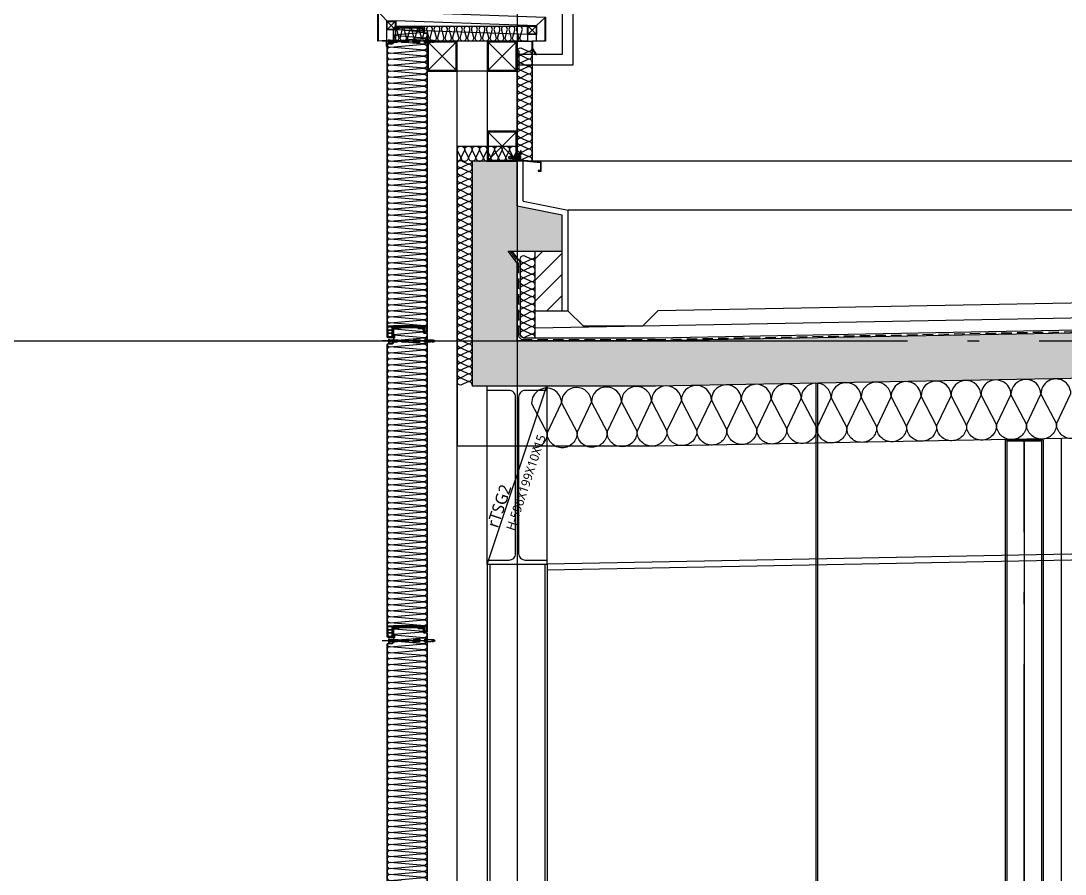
# Model space of a CAD drawing. Header units: millimetres. Extents: x 0 to 672800, y 0 to 118800.
# Drawn here: x 587683 to 591168, y 34665 to 37511 of the extents above; entities that cross this region are included whole.
import ezdxf
from ezdxf.enums import TextEntityAlignment as Align

# ---------------------------------------------------------------- set-up
doc = ezdxf.new("R2010")
doc.units = ezdxf.units.MM
doc.header["$LTSCALE"] = 200
for name, pattern in [('CEN-GAUN', [32.2, 30, -1, 0.2, -1]), ('HIDDEN', [0.375, 0.25, -0.125]), ('XR-A-SECTION$0$CEN-OC', [10, 9.25, -0.25, 0.25, -0.25])]:
    doc.linetypes.add(name, pattern=pattern)
doc.layers.get('DEFPOINTS').update_dxf_attribs({"color": 137})
for name, color, linetype in [('0-S-col', 4, 'Continuous'), ('01FIN', 9, 'Continuous'), ('01HAT', 8, 'Continuous'), ('01단열재', 252, 'Continuous'), ('01하지철물', 253, 'Continuous'), ('02-PIR', 7, 'Continuous'), ('09GIRDER', 2, 'Continuous'), ('161', 161, 'Continuous'), ('3', 3, 'Continuous'), ('6방수', 6, 'HIDDEN'), ('7', 7, 'Continuous'), ('8ELE', 8, 'Continuous'), ('A-CON', 2, 'Continuous'), ('BOLT', 8, 'Continuous'), ('CEILING', 6, 'Continuous'), ('CEN', 1, 'CEN-GAUN'), ('CON', 2, 'Continuous'), ('CTR', 1, 'XR-A-SECTION$0$CEN-OC'), ('ELE-4', 4, 'Continuous'), ('ELE-6', 6, 'Continuous'), ('ELE-8', 8, 'Continuous'), ('ELE-STL', 252, 'Continuous'), ('FLA', 2, 'Continuous'), ('HAT-253', 253, 'Continuous'), ('HAT-254', 254, 'Continuous'), ('HAT-INS', 252, 'Continuous'), ('HAT-INS1', 252, 'Continuous'), ('Insul', 252, 'Continuous'), ('JD_04', 4, 'Continuous'), ('JD_08', 8, 'Continuous'), ('PANEL', 6, 'Continuous'), ('S-253', 252, 'Continuous'), ('S-COL', 2, 'Continuous'), ('STL', 4, 'Continuous'), ('SYP_BOLT', 9, 'Continuous'), ('SYP_FLASHING', 5, 'Continuous'), ('SYP_INSUL', 252, 'Continuous'), ('WALL', 2, 'Continuous'), ('X-ER', 15, 'ER-X')]:
    doc.layers.add(name, color=color, linetype=linetype)
doc.styles.get("Standard").update_dxf_attribs({"font": 'arial.ttf'})
doc.styles.add('스타일1', font='malgun.ttf')
doc.linetypes.add('ER-X', pattern='A,10,-0.8,["X",Standard,S=0.6,R=0,X=-0.15,Y=-0.3],-0.8', length=11.6)
doc.linetypes.add('INSUL50', pattern='A,0.00254,-2.54,[134,ltypeshp.shx,S=6.25,R=0,X=-2.54,Y=0],-19.92,[134,ltypeshp.shx,S=6.25,R=180,X=2.54,Y=0],-2.54', length=25.00254)

# ---------------------------------------------------------------- blocks, each defined once
blk = doc.blocks.new('SCW-1')
at = {"layer": 'BOLT', "color": 8, "linetype": 'HIDDEN', "ltscale": 0.5}
for p, q in [((150, 3), (150, 9)), ((154.1, 12), (151.1, 9)), ((151.1, 9), (151.1, 3)), ((151.1, 3), (154.1, 0)), ((153.1, 5.4), (153.1, 6.6)), ((153.1, 6.6), (154.5, 6.6)), ((154.5, 5.4), (153.1, 5.4)), ((154.5, 12), (154.1, 12)), ((154.1, 0), (154.5, 0)), ((154.5, 6.6), (154.5, 12)), ((154.5, 0), (154.5, 5.4))]:
    blk.add_line(p, q, dxfattribs=at)
for points in [[(0, 6), (9, 7), (11, 9), (12, 7), (10, 3)], [(10, 3), (5, 3), (0, 6), (5, 9), (11, 9)], [(150, 3), (10, 3)], [(11, 9), (150, 9)]]:
    blk.add_lwpolyline(points, dxfattribs=at)
for centre, start, end in [((150.6, 9.2), 199.4712, 340.5288), ((150.6, 2.8), 19.4712, 160.5288)]:
    blk.add_arc(centre, 0.6, start, end, dxfattribs=at)
blk = doc.blocks.new('PANEL-135')
at = {"layer": '161'}
for p, q in [((150, 0), (0, 0)), ((150, -1000), (0, -1000))]:
    blk.add_line(p, q, dxfattribs=at)
at = {"layer": 'BOLT', "color": 8, "linetype": 'HIDDEN', "ltscale": 0.5}
for p, q in [((37.8, 20.4), (41.2, 17)), ((37.8, 19.3), (40.8, 16.3)), ((37.8, 8.7), (40.8, 11.7)), ((37.8, 7.6), (41.2, 11)), ((37.8, 6.4), (41.2, 3)), ((37.8, 5.3), (40.8, 2.3)), ((41.2, 17), (41.2, 11)), ((41.2, 3), (41.2, -3)), ((37.8, -5.3), (40.8, -2.3)), ((37.8, -6.1), (37.8, -6.1)), ((38.6, -5.6), (41.2, -3))]:
    blk.add_line(p, q, dxfattribs=at)
at = {"layer": 'HAT-INS1'}
for points in [[(137, 30.5), (39.6, 38.9)], [(37.8, 21.4), (137, 30)]]:
    blk.add_lwpolyline(points, dxfattribs=at)
for points in [[(147.4, 26.4, -0.625476), (139.5, 10.2), (37.8, 19.1)], [(37.8, 1.4), (139.5, 10.2, -1), (139.5, -9.8), (37.8, -0.9)], [(25.8, -19.8), (139.5, -9.8, -1), (139.5, -29.8), (25.8, -19.8), (25.8, -19.8, 1), (25.8, -39.8, 1)], [(25.8, -39.8), (139.5, -29.8, -1), (139.5, -49.8), (25.8, -39.8), (25.8, -39.8, 1), (25.8, -59.8, 1)], [(16.1, -12.4, 0.338737), (25.8, -19.8)], [(25.8, -59.8), (139.5, -49.8, -1), (139.5, -69.8), (25.8, -59.8), (25.8, -59.8, 1), (25.8, -79.8, 1)], [(25.8, -79.8), (139.5, -69.8, -1), (139.5, -89.8), (25.8, -79.8), (25.8, -79.8, 1), (25.8, -99.8, 1)], [(25.8, -99.8), (139.5, -89.8, -1), (139.5, -109.8), (25.8, -99.8), (25.8, -99.8, 1), (25.8, -119.8, 1)], [(25.8, -119.8), (139.5, -109.8, -1), (139.5, -129.8), (25.8, -119.8), (25.8, -119.8, 1), (25.8, -139.8, 1)], [(25.8, -139.8), (139.5, -129.8, -1), (139.5, -149.8), (25.8, -139.8), (25.8, -139.8, 1), (25.8, -159.8, 1)], [(25.8, -159.8), (139.5, -149.8, -1), (139.5, -169.8), (25.8, -159.8), (25.8, -159.8, 1), (25.8, -179.8, 1)], [(25.8, -179.8), (139.5, -169.8, -1), (139.5, -189.8), (25.8, -179.8), (25.8, -179.8, 1), (25.8, -199.8, 1)], [(25.8, -199.8), (139.5, -189.8, -1), (139.5, -209.8), (25.8, -199.8), (25.8, -199.8, 1), (25.8, -219.8, 1)], [(25.8, -219.8), (139.5, -209.8, -1), (139.5, -229.8), (25.8, -219.8), (25.8, -219.8, 1), (25.8, -239.8, 1)], [(25.8, -239.8), (139.5, -229.8, -1), (139.5, -249.8), (25.8, -239.8), (25.8, -239.8, 1), (25.8, -259.8, 1)], [(25.8, -259.8), (139.5, -249.8, -1), (139.5, -269.8), (25.8, -259.8), (25.8, -259.8, 1), (25.8, -279.8, 1)], [(25.8, -279.8), (139.5, -269.8, -1), (139.5, -289.8), (25.8, -279.8), (25.8, -279.8, 1), (25.8, -299.8, 1)], [(25.8, -299.8), (139.5, -289.8, -1), (139.5, -309.8), (25.8, -299.8), (25.8, -299.8, 1), (25.8, -319.8, 1)], [(25.8, -319.8), (139.5, -309.8, -1), (139.5, -329.8), (25.8, -319.8), (25.8, -319.8, 1), (25.8, -339.8, 1)], [(25.8, -339.8), (139.5, -329.8, -1), (139.5, -349.8), (25.8, -339.8), (25.8, -339.8, 1), (25.8, -359.8, 1)], [(25.8, -359.8), (139.5, -349.8, -1), (139.5, -369.8), (25.8, -359.8), (25.8, -359.8, 1), (25.8, -379.8, 1)], [(25.8, -379.8), (139.5, -369.8, -1), (139.5, -389.8), (25.8, -379.8), (25.8, -379.8, 1), (25.8, -399.8, 1)], [(25.8, -399.8), (139.5, -389.8, -1), (139.5, -409.8), (25.8, -399.8), (25.8, -399.8, 1), (25.8, -419.8, 1)], [(25.8, -419.8), (139.5, -409.8, -1), (139.5, -429.8), (25.8, -419.8), (25.8, -419.8, 1), (25.8, -439.8, 1)], [(25.8, -439.8), (139.5, -429.8, -1), (139.5, -449.8), (25.8, -439.8), (25.8, -439.8, 1), (25.8, -459.8, 1)], [(25.8, -459.8), (139.5, -449.8, -1), (139.5, -469.8), (25.8, -459.8), (25.8, -459.8, 1), (25.8, -479.8, 1)], [(25.8, -479.8), (139.5, -469.8, -1), (139.5, -489.8), (25.8, -479.8), (25.8, -479.8, 1), (25.8, -499.8, 1)], [(25.8, -499.8), (139.5, -489.8, -1), (139.5, -509.8), (25.8, -499.8), (25.8, -499.8, 1), (25.8, -519.8, 1)], [(25.8, -519.8), (139.5, -509.8, -1), (139.5, -529.8), (25.8, -519.8), (25.8, -519.8, 1), (25.8, -539.8, 1)], [(25.8, -539.8), (139.5, -529.8, -1), (139.5, -549.8), (25.8, -539.8), (25.8, -539.8, 1), (25.8, -559.8, 1)], [(25.8, -559.8), (139.5, -549.8, -1), (139.5, -569.8), (25.8, -559.8), (25.8, -559.8, 1), (25.8, -579.8, 1)], [(25.8, -579.8), (139.5, -569.8, -1), (139.5, -589.8), (25.8, -579.8), (25.8, -579.8, 1), (25.8, -599.8, 1)], [(25.8, -599.8), (139.5, -589.8, -1), (139.5, -609.8), (25.8, -599.8), (25.8, -599.8, 1), (25.8, -619.8, 1)], [(25.8, -619.8), (139.5, -609.8, -1), (139.5, -629.8), (25.8, -619.8), (25.8, -619.8, 1), (25.8, -639.8, 1)], [(25.8, -639.8), (139.5, -629.8, -1), (139.5, -649.8), (25.8, -639.8), (25.8, -639.8, 1), (25.8, -659.8, 1)], [(25.8, -659.8), (139.5, -649.8, -1), (139.5, -669.8), (25.8, -659.8), (25.8, -659.8, 1), (25.8, -679.8, 1)], [(25.8, -679.8), (139.5, -669.8, -1), (139.5, -689.8), (25.8, -679.8), (25.8, -679.8, 1), (25.8, -699.8, 1)], [(25.8, -699.8), (139.5, -689.8, -1), (139.5, -709.8), (25.8, -699.8), (25.8, -699.8, 1), (25.8, -719.8, 1)], [(25.8, -719.8), (139.5, -709.8, -1), (139.5, -729.8), (25.8, -719.8), (25.8, -719.8, 1), (25.8, -739.8, 1)], [(25.8, -739.8), (139.5, -729.8, -1), (139.5, -749.8), (25.8, -739.8), (25.8, -739.8, 1), (25.8, -759.8, 1)], [(25.8, -759.8), (139.5, -749.8, -1), (139.5, -769.8), (25.8, -759.8), (25.8, -759.8, 1), (25.8, -779.8, 1)], [(25.8, -779.8), (139.5, -769.8, -1), (139.5, -789.8), (25.8, -779.8), (25.8, -779.8, 1), (25.8, -799.8, 1)], [(25.8, -799.8), (139.5, -789.8, -1), (139.5, -809.8), (25.8, -799.8), (25.8, -799.8, 1), (25.8, -819.8, 1)], [(25.8, -819.8), (139.5, -809.8, -1), (139.5, -829.8), (25.8, -819.8), (25.8, -819.8, 1), (25.8, -839.8, 1)], [(25.8, -839.8), (139.5, -829.8, -1), (139.5, -849.8), (25.8, -839.8), (25.8, -839.8, 1), (25.8, -859.8, 1)], [(25.8, -859.8), (139.5, -849.8, -1), (139.5, -869.8), (25.8, -859.8), (25.8, -859.8, 1), (25.8, -879.8, 1)], [(25.8, -879.8), (139.5, -869.8, -1), (139.5, -889.8), (25.8, -879.8), (25.8, -879.8, 1), (25.8, -899.8, 1)], [(25.8, -899.8), (139.5, -889.8, -1), (139.5, -909.8), (25.8, -899.8), (25.8, -899.8, 1), (25.8, -919.8, 1)], [(25.8, -919.8), (139.5, -909.8, -1), (139.5, -929.8), (25.8, -919.8), (25.8, -919.8, 1), (25.8, -939.8, 1)], [(129.1, -948.8), (25.8, -939.8), (25.8, -939.8, 0.541794), (16.7, -953.8, 0.541794)], [(25.8, -939.8), (139.5, -929.8, -1), (139.5, -949.8), (138.9, -949.7)]]:
    blk.add_lwpolyline(points, format="xyb", dxfattribs=at)
at = {"layer": 'Insul', "color": 251}
for p, q in [((18.3, -964.5), (18.3, -973.7)), ((32.3, -964.5), (18.3, -964.5)), ((32.3, -973.7), (18.3, -973.7)), ((18.3, -974.7), (18.3, -983)), ((32.3, -974.7), (18.3, -974.7)), ((32.3, -964.5), (32.3, -973.7)), ((32.3, -974.7), (32.3, -983)), ((29, -986.4), (21.7, -986.4))]:
    blk.add_line(p, q, dxfattribs=at)
for points in [[(135.1, 38.5), (136, 38.5, 0.414214), (136.3, 38.8), (136.3, 39), (136.3, 39.5, 0.414214), (133.3, 42.5), (128.3, 43.2), (120.8, 43.2, -0.414214), (120.3, 43.7), (120.3, 44, -0.414214), (120.8, 44.5), (133.9, 44.5), (135.5, 44.1, 0.487928), (135.9, 44.4), (135.9, 44.5, 0.414214), (133.9, 46.5), (82.3, 46.5), (40.6, 46.5, 0.414214), (38.6, 44.5), (38.6, 44.4, 0.487928), (39, 44.1), (40.6, 44.5), (53.7, 44.5, -0.414214), (54.2, 44), (54.2, 43.7, -0.414214), (53.7, 43.2), (46.1, 43.2), (41.1, 42.5, 0.414214), (38.1, 39.5), (38.1, 39), (38.1, 38.8, 0.414214), (38.4, 38.5), (39.3, 38.5, 0.414214), (39.6, 38.8), (39.6, 39, -0.414214), (41.1, 40.5), (46.1, 41.2), (54.7, 41.2, 0.414214), (56.2, 42.7), (56.2, 44, -0.414214), (56.7, 44.5), (82.3, 44.5), (117.8, 44.5, -0.414214), (118.3, 44), (118.3, 42.7, 0.414214), (119.8, 41.2), (128.3, 41.2), (133.3, 40.5, -0.414214), (134.8, 39), (134.8, 38.8, 0.414214)], [(135.1, 38.5), (136, 38.5, 0.414214), (136.3, 38.8), (136.3, 39), (136.3, 39.5, 0.414214), (133.3, 42.5), (128.3, 43.2), (120.8, 43.2, -0.414214), (120.3, 43.7), (120.3, 44, -0.414214), (120.8, 44.5), (133.9, 44.5), (135.5, 44.1, 0.487928), (135.9, 44.4), (135.9, 44.5, 0.414214), (133.9, 46.5), (82.3, 46.5), (40.6, 46.5, 0.414214), (38.6, 44.5), (38.6, 44.4, 0.487928), (39, 44.1), (40.6, 44.5), (53.7, 44.5, -0.414214), (54.2, 44), (54.2, 43.7, -0.414214), (53.7, 43.2), (46.1, 43.2), (41.1, 42.5, 0.414214), (38.1, 39.5), (38.1, 39), (38.1, 38.8, 0.414214), (38.4, 38.5), (39.3, 38.5, 0.414214), (39.6, 38.8), (39.6, 39, -0.414214), (41.1, 40.5), (46.1, 41.2), (54.7, 41.2, 0.414214), (56.2, 42.7), (56.2, 44, -0.414214), (56.7, 44.5), (82.3, 44.5), (117.8, 44.5, -0.414214), (118.3, 44), (118.3, 42.7, 0.414214), (119.8, 41.2), (128.3, 41.2), (133.3, 40.5, -0.414214), (134.8, 39), (134.8, 38.8, 0.414214)], [(148.7, -968.9, -0.414214), (146.2, -971.4), (142.9, -971.4, -0.414214), (140.4, -968.9), (140.4, -953.8, 0.414214), (139.4, -952.8), (136.9, -952.8), (136.9, -951.8), (39, -951.8), (39, -952.8), (35.1, -952.8, 0.414214), (34.1, -953.8), (34.1, -983, -0.414191), (29.1, -988), (21.7, -988, -0.414236), (16.7, -983), (16.7, -949.8), (37, -949.8), (37, -948.8), (138.9, -948.8), (138.9, -949.8), (148.7, -949.8)], [(148.7, -968.9, -0.414214), (146.2, -971.4), (142.9, -971.4, -0.414214), (140.4, -968.9), (140.4, -953.8, 0.414214), (139.4, -952.8), (136.9, -952.8), (136.9, -951.8), (39, -951.8), (39, -952.8), (35.1, -952.8, 0.414214), (34.1, -953.8), (34.1, -983, -0.414191), (29.1, -988), (21.7, -988, -0.414236), (16.7, -983), (16.7, -949.8), (37, -949.8), (37, -948.8), (138.9, -948.8), (138.9, -949.8), (148.7, -949.8)], [(142, -951.4), (147, -951.4), (147, -968.9, -0.414214), (146.2, -969.7), (142.9, -969.7, -0.414214), (142, -968.9)]]:
    blk.add_lwpolyline(points, format="xyb", close=True, dxfattribs=at)
blk.add_lwpolyline([(32.3, -952.5), (32.3, -963.5), (18.3, -963.5), (18.3, -952.5)], close=True, dxfattribs=at)
for centre, start, end in [((21.7, -983), 180, 270.0043), ((29, -983), 270.0043, 0)]:
    blk.add_arc(centre, 3.35, start, end, dxfattribs=at)
at = {"layer": 'PANEL', "ltscale": 3}
for points in [[(44, 43.3), (44, 44.1), (39, 44.1, 0.414214), (37, 42.1), (37, -3.7, -0.39552), (32.8, -8.2), (19.7, -9.1, 0.39896), (15, -14.1), (15, -444.5), (15, -983.8, 0.414242), (20, -988.8), (31.5, -988.8, 0.414191), (35, -985.3), (35, -953.3), (42, -953.3), (42, -952.5), (34.2, -952.5), (34.2, -985.3, -0.414191), (31.5, -988), (20, -988, -0.414242), (15.8, -983.8), (15.8, -444.5), (15.8, -14.1, -0.399273), (19.8, -9.9), (32.8, -9, 0.39552), (37.8, -3.7), (37.8, 42.1, -0.414214), (39, 43.3), (44, 43.3)], [(130.5, 44.1), (130.5, 44.1), (130.5, 43.6), (135.5, 43.6, -0.414214), (137, 42.1), (137, 28.4, 0.414214), (139, 26.4), (148, 26.4, -0.414214), (149.5, 24.9), (149.5, -391.9), (149.5, -969.9, -0.414214), (148, -971.4), (141, -971.4, -0.414214), (139.5, -969.9), (139.5, -952.8), (137, -952.8), (137, -953.3), (139, -953.3), (139, -969.9, 0.414214), (141, -971.9), (148, -971.9, 0.414214), (150, -969.9), (150, -391.9), (150, 24.9, 0.414214), (148, 26.9), (139, 26.9, -0.414214), (137.5, 28.4), (137.5, 42.1, 0.414214), (135.5, 44.1), (130.5, 44.1)]]:
    blk.add_lwpolyline(points, format="xyb", dxfattribs=at)
at = {"layer": 'SYP_INSUL'}
for points in [[(37.8, 41.4), (38.9, 41.5)], [(38.1, 39), (37.8, 39.1)], [(56.2, 43.2), (70.1, 44.5)]]:
    blk.add_lwpolyline(points, dxfattribs=at)
at = {"layer": 'WALL', "color": 3}
blk.add_line((44, 43.3), (44, 43.3), dxfattribs=at)
at = {"xscale": -1}
blk.add_blockref('SCW-1', (176.2, -6), dxfattribs=at)
blk = doc.blocks.new('하지철물')
at = {"layer": '01하지철물', "color": 1}
for p, q in [((46.8, 46.8), (-46.8, -46.8)), ((46.8, -46.8), (-46.8, 46.8))]:
    blk.add_line(p, q, dxfattribs=at)
at = {"layer": '01하지철물'}
for points in [[(-50, -50), (-50, 50), (50, 50), (50, -50)], [(-46.8, -46.8), (-46.8, 46.8), (46.8, 46.8), (46.8, -46.8)]]:
    blk.add_lwpolyline(points, close=True, dxfattribs=at)
blk = doc.blocks.new('SG-rTSG2')
at = {"layer": '09GIRDER', "flags": 128}
blk.add_lwpolyline([(-99.5, -581), (-27, -581, 0.414214), (-5, -559), (-5, -37, 0.414214), (-27, -15), (-99.5, -15), (-99.5, 0), (99.5, 0), (99.5, -15), (27, -15, 0.414214), (5, -37), (5, -559, 0.414214), (27, -581), (99.5, -581), (99.5, -596), (-99.5, -596)], format="xyb", close=True, dxfattribs=at)
at = {"layer": 'DEFPOINTS'}
blk.add_line((-99.5, -596), (99.5, 0), dxfattribs=at)
blk.add_lwpolyline([(-99.5, 0), (99.5, 0), (99.5, -596), (-99.5, -596)], close=True, dxfattribs=at)
at = {"layer": 'DEFPOINTS', "style": '스타일1'}
for s, height, p in [('H-596X199X10X15', 30, (29.5, -322.1)), ('rTSG2', 40, (-60.2, -400.5, 0))]:
    blk.add_text(s, height=height, rotation=71.5362, dxfattribs=at).set_placement(p, align=Align.MIDDLE_CENTER)
blk = doc.blocks.new('*U354')
at = {"color": 8}
for p, q in [((1048.6, 84), (1018.6, 84)), ((1040.5, 72), (1026.7, 72)), ((1033.6, 78.2), (1033.6, 65.8)), ((326.1, 66), (326.1, 26)), ((326.1, 66), (1645.1, 66)), ((326.1, 63), (1645.1, 63)), ((1645.1, 66), (1645.1, 26)), ((326.1, 29), (1645.1, 29)), ((326.1, 26), (1645.1, 26))]:
    blk.add_line(p, q, dxfattribs=at)
at = {"color": 1}
for p, q in [((303.7, 11), (315.5, 11)), ((1667.5, 11), (1655.7, 11)), ((336.1, -1), (1635.1, -1)), ((336.1, -16), (336.1, -1)), ((336.1, -8), (1635.1, -8)), ((336.1, -16), (1635.1, -16)), ((1635.1, -16), (1635.1, -1))]:
    blk.add_line(p, q, dxfattribs=at)
at = {"color": 8}
for points in [[(1030.2, 2142.6), (1030.2, 113.9), (1036.9, 113.9), (1036.9, 2142.6)], [(1048.6, 143), (1047.3, 145), (1019.9, 145), (1018.6, 143), (1018.6, 138), (1019.9, 136), (1047.3, 136), (1048.6, 138), (1018.6, 138)], [(1024.8, 136), (1024.8, 131), (1042.4, 131), (1042.4, 136)]]:
    blk.add_lwpolyline(points, dxfattribs=at)
blk.add_lwpolyline([(1018.6, 143), (1048.6, 143), (1048.6, 24), (1018.6, 24)], close=True, dxfattribs=at)
at = {"color": 6}
for points in [[(333.1, -19), (352.1, -19), (352.1, -22), (330.1, -22), (330.1, 0), (308.1, 0), (308.1, 22), (311.1, 22), (311.1, 3), (333.1, 3)], [(1638.1, -19), (1619.1, -19), (1619.1, -22), (1641.1, -22), (1641.1, 0), (1663.1, 0), (1663.1, 22), (1660.1, 22), (1660.1, 3), (1638.1, 3)]]:
    blk.add_lwpolyline(points, close=True, dxfattribs=at)
at = {"color": 8}
for radius in [4.25, 3.25]:
    blk.add_circle((1033.6, 72), radius, dxfattribs=at)
blk = doc.blocks.new('R-HAND1')
at = {"layer": 'JD_04'}
blk.add_line((-156, 368), (-150, 368), dxfattribs=at)
for points in [[(-156, 308), (-150, 308), (-150, 368)], [(-156, 368), (-156, 368), (-156, 308)]]:
    blk.add_lwpolyline(points, dxfattribs=at)
at = {"layer": 'JD_08'}
for p, q in [((-156, 355.9), (-150, 361.9)), ((-156, 352.6), (-150, 358.6)), ((-156, 321), (-150, 327)), ((-156, 317.6), (-150, 323.6))]:
    blk.add_line(p, q, dxfattribs=at)
at = {"layer": 'STL', "color": 8}
for p, q in [((-336, 710), (-336, 320)), ((-300, 710), (-300, 356)), ((-300, 356), (-156, 356)), ((-336, 320), (-156, 320))]:
    blk.add_line(p, q, dxfattribs=at)
for points in [[(-336, 710), (-300, 710), (-300, 701), (-336, 701)], [(-336, 510), (-300, 510), (-300, 501), (-336, 501)]]:
    blk.add_lwpolyline(points, close=True, dxfattribs=at)
blk = doc.blocks.new('*U432')
at = {"layer": 'HAT-INS'}
for points in [[(0, 0, 0.414214), (0.25, 0.25), (0, 0.75, -1), (0.5, 0.75), (0.25, 0.25, 0.414214), (0.5, 0)], [(0.5, 0, 0.414214), (0.75, 0.25), (0.5, 0.75, -1), (1, 0.75), (0.75, 0.25, 0.414214), (1, 0)], [(1, 0, 0.414214), (1.25, 0.25), (1, 0.75, -1), (1.5, 0.75), (1.25, 0.25, 0.414214), (1.5, 0)], [(1.5, 0, 0.414214), (1.75, 0.25), (1.5, 0.75, -1), (2, 0.75), (1.75, 0.25, 0.414214), (2, 0)], [(2, 0, 0.414214), (2.25, 0.25), (2, 0.75, -1), (2.5, 0.75), (2.25, 0.25, 0.414214), (2.5, 0)], [(2.5, 0, 0.414214), (2.75, 0.25), (2.5, 0.75, -1), (3, 0.75), (2.75, 0.25, 0.414214), (3, 0)], [(3, 0, 0.414214), (3.25, 0.25), (3, 0.75, -1), (3.5, 0.75), (3.25, 0.25, 0.414214), (3.5, 0)], [(3.5, 0, 0.414214), (3.75, 0.25), (3.5, 0.75, -1), (4, 0.75), (3.75, 0.25, 0.414214), (4, 0)], [(4, 0, 0.414214), (4.25, 0.25), (4, 0.75, -1), (4.5, 0.75), (4.25, 0.25, 0.414214), (4.5, 0)], [(4.5, 0, 0.414214), (4.75, 0.25), (4.5, 0.75, -1), (5, 0.75), (4.75, 0.25, 0.414214), (5, 0)], [(5, 0, 0.414214), (5.25, 0.25), (5, 0.75, -1), (5.5, 0.75), (5.25, 0.25, 0.414214), (5.5, 0)]]:
    blk.add_lwpolyline(points, format="xyb", dxfattribs=at)
blk = doc.blocks.new('*U433')
at = {"layer": 'HAT-INS'}
for points in [[(0, 0, 0.414214), (0.25, 0.25), (0, 0.75, -1), (0.5, 0.75), (0.25, 0.25, 0.414214), (0.5, 0)], [(0.5, 0, 0.414214), (0.75, 0.25), (0.5, 0.75, -1), (1, 0.75), (0.75, 0.25, 0.414214), (1, 0)], [(1, 0, 0.414214), (1.25, 0.25), (1, 0.75, -1), (1.5, 0.75), (1.25, 0.25, 0.414214), (1.5, 0)], [(1.5, 0, 0.414214), (1.75, 0.25), (1.5, 0.75, -1), (2, 0.75), (1.75, 0.25, 0.414214), (2, 0)], [(2, 0, 0.414214), (2.25, 0.25), (2, 0.75, -1), (2.5, 0.75), (2.25, 0.25, 0.414214), (2.5, 0)], [(2.5, 0, 0.414214), (2.75, 0.25), (2.5, 0.75, -1), (3, 0.75), (2.75, 0.25, 0.414214), (3, 0)], [(3, 0, 0.414214), (3.25, 0.25), (3, 0.75, -1), (3.5, 0.75), (3.25, 0.25, 0.414214), (3.5, 0)], [(3.5, 0, 0.414214), (3.75, 0.25), (3.5, 0.75, -1), (4, 0.75), (3.75, 0.25, 0.414214), (4, 0)], [(4, 0, 0.414214), (4.25, 0.25), (4, 0.75, -1), (4.5, 0.75), (4.25, 0.25, 0.414214), (4.5, 0)], [(4.5, 0, 0.414214), (4.75, 0.25), (4.5, 0.75, -1), (5, 0.75), (4.75, 0.25, 0.414214), (5, 0)], [(5, 0, 0.414214), (5.25, 0.25), (5, 0.75, -1), (5.5, 0.75), (5.25, 0.25, 0.414214), (5.5, 0)], [(5.5, 0, 0.414214), (5.75, 0.25), (5.5, 0.75, -1), (6, 0.75), (5.75, 0.25, 0.414214), (6, 0)], [(6, 0, 0.414214), (6.25, 0.25), (6, 0.75, -1), (6.5, 0.75), (6.25, 0.25, 0.414214), (6.5, 0)], [(6.5, 0, 0.414214), (6.75, 0.25), (6.5, 0.75, -1), (7, 0.75), (6.75, 0.25, 0.414214), (7, 0)], [(7, 0, 0.414214), (7.25, 0.25), (7, 0.75, -1), (7.5, 0.75), (7.25, 0.25, 0.414214), (7.5, 0)], [(7.5, 0, 0.414214), (7.75, 0.25), (7.5, 0.75, -1), (8, 0.75), (7.75, 0.25, 0.414214), (8, 0)], [(8, 0, 0.414214), (8.25, 0.25), (8, 0.75, -1), (8.5, 0.75), (8.25, 0.25, 0.414214), (8.5, 0)], [(8.5, 0, 0.414214), (8.75, 0.25), (8.5, 0.75, -1), (9, 0.75), (8.75, 0.25, 0.414214), (9, 0)], [(9, 0, 0.414214), (9.25, 0.25), (9, 0.75, -1), (9.5, 0.75), (9.25, 0.25, 0.414214), (9.5, 0)], [(9.5, 0, 0.414214), (9.75, 0.25), (9.5, 0.75, -1), (10, 0.75), (9.75, 0.25, 0.414214), (10, 0)], [(10, 0, 0.414214), (10.25, 0.25), (10, 0.75, -1), (10.5, 0.75), (10.25, 0.25, 0.414214), (10.5, 0)], [(10.5, 0, 0.414214), (10.75, 0.25), (10.5, 0.75, -1), (11, 0.75), (10.75, 0.25, 0.414214), (11, 0)], [(11, 0, 0.414214), (11.25, 0.25), (11, 0.75, -1), (11.5, 0.75), (11.25, 0.25, 0.414214), (11.5, 0)], [(11.5, 0, 0.414214), (11.75, 0.25), (11.5, 0.75, -1), (12, 0.75), (11.75, 0.25, 0.414214), (12, 0)], [(12, 0, 0.414214), (12.25, 0.25), (12, 0.75, -1), (12.5, 0.75), (12.25, 0.25, 0.414214), (12.5, 0)], [(12.5, 0, 0.414214), (12.75, 0.25), (12.5, 0.75, -1), (13, 0.75), (12.75, 0.25, 0.414214), (13, 0)], [(13, 0, 0.414214), (13.25, 0.25), (13, 0.75, -1), (13.5, 0.75), (13.25, 0.25, 0.414214), (13.5, 0)], [(13.5, 0, 0.414214), (13.75, 0.25), (13.5, 0.75, -1), (14, 0.75), (13.75, 0.25, 0.414214), (14, 0)], [(14, 0, 0.414214), (14.25, 0.25), (14, 0.75, -1), (14.5, 0.75), (14.25, 0.25, 0.414214), (14.5, 0)], [(14.5, 0, 0.414214), (14.75, 0.25), (14.5, 0.75, -1), (15, 0.75), (14.75, 0.25, 0.414214), (15, 0)]]:
    blk.add_lwpolyline(points, format="xyb", dxfattribs=at)
blk = doc.blocks.new('*U434')
at = {"layer": 'HAT-INS'}
for points in [[(0, 0, 0.414214), (0.25, 0.25), (0, 0.75, -1), (0.5, 0.75), (0.25, 0.25, 0.414214), (0.5, 0)], [(0.5, 0, 0.414214), (0.75, 0.25), (0.5, 0.75, -1), (1, 0.75), (0.75, 0.25, 0.414214), (1, 0)], [(1, 0, 0.414214), (1.25, 0.25), (1, 0.75, -1), (1.5, 0.75), (1.25, 0.25, 0.414214), (1.5, 0)], [(1.5, 0, 0.414214), (1.75, 0.25), (1.5, 0.75, -1), (2, 0.75), (1.75, 0.25, 0.414214), (2, 0)], [(2, 0, 0.414214), (2.25, 0.25), (2, 0.75, -1), (2.5, 0.75), (2.25, 0.25, 0.414214), (2.5, 0)], [(2.5, 0, 0.414214), (2.75, 0.25), (2.5, 0.75, -1), (3, 0.75), (2.75, 0.25, 0.414214), (3, 0)], [(3, 0, 0.414214), (3.25, 0.25), (3, 0.75, -1), (3.5, 0.75), (3.25, 0.25, 0.414214), (3.5, 0)], [(3.5, 0, 0.414214), (3.75, 0.25), (3.5, 0.75, -1), (4, 0.75), (3.75, 0.25, 0.414214), (4, 0)], [(4, 0, 0.414214), (4.25, 0.25), (4, 0.75, -1), (4.5, 0.75), (4.25, 0.25, 0.414214), (4.5, 0)], [(4.5, 0, 0.414214), (4.75, 0.25), (4.5, 0.75, -1), (5, 0.75), (4.75, 0.25, 0.414214), (5, 0)], [(5, 0, 0.414214), (5.25, 0.25), (5, 0.75, -1), (5.5, 0.75), (5.25, 0.25, 0.414214), (5.5, 0)], [(5.5, 0, 0.414214), (5.75, 0.25), (5.5, 0.75, -1), (6, 0.75), (5.75, 0.25, 0.414214), (6, 0)], [(6, 0, 0.414214), (6.25, 0.25), (6, 0.75, -1), (6.5, 0.75), (6.25, 0.25, 0.414214), (6.5, 0)], [(6.5, 0, 0.414214), (6.75, 0.25), (6.5, 0.75, -1), (7, 0.75), (6.75, 0.25, 0.414214), (7, 0)], [(7, 0, 0.414214), (7.25, 0.25), (7, 0.75, -1), (7.5, 0.75), (7.25, 0.25, 0.414214), (7.5, 0)]]:
    blk.add_lwpolyline(points, format="xyb", dxfattribs=at)
blk = doc.blocks.new('*U435')
at = {"layer": 'HAT-INS'}
for points in [[(0, 0, 0.414214), (0.25, 0.25), (0, 0.75, -1), (0.5, 0.75), (0.25, 0.25, 0.414214), (0.5, 0)], [(0.5, 0, 0.414214), (0.75, 0.25), (0.5, 0.75, -1), (1, 0.75), (0.75, 0.25, 0.414214), (1, 0)], [(1, 0, 0.414214), (1.25, 0.25), (1, 0.75, -1), (1.5, 0.75), (1.25, 0.25, 0.414214), (1.5, 0)], [(1.5, 0, 0.414214), (1.75, 0.25), (1.5, 0.75, -1), (2, 0.75), (1.75, 0.25, 0.414214), (2, 0)], [(2, 0, 0.414214), (2.25, 0.25), (2, 0.75, -1), (2.5, 0.75), (2.25, 0.25, 0.414214), (2.5, 0)], [(2.5, 0, 0.414214), (2.75, 0.25), (2.5, 0.75, -1), (3, 0.75), (2.75, 0.25, 0.414214), (3, 0)], [(3, 0, 0.414214), (3.25, 0.25), (3, 0.75, -1), (3.5, 0.75), (3.25, 0.25, 0.414214), (3.5, 0)], [(3.5, 0, 0.414214), (3.75, 0.25), (3.5, 0.75, -1), (4, 0.75), (3.75, 0.25, 0.414214), (4, 0)]]:
    blk.add_lwpolyline(points, format="xyb", dxfattribs=at)
blk = doc.blocks.new('*U431')
at = {"layer": 'HAT-INS'}
for points in [[(22.5, 0, 0.414214), (22.75, 0.25), (22.5, 0.75, -1), (23, 0.75), (22.75, 0.25, 0.414214), (23, 0)], [(23, 0, 0.414214), (23.25, 0.25), (23, 0.75, -1), (23.5, 0.75), (23.25, 0.25, 0.414214), (23.5, 0)], [(23.5, 0, 0.414214), (23.75, 0.25), (23.5, 0.75, -1), (24, 0.75), (23.75, 0.25, 0.414214), (24, 0)], [(24, 0, 0.414214), (24.25, 0.25), (24, 0.75, -1), (24.5, 0.75), (24.25, 0.25, 0.414214), (24.5, 0)], [(24.5, 0, 0.414214), (24.75, 0.25), (24.5, 0.75, -1), (25, 0.75), (24.75, 0.25, 0.414214), (25, 0)], [(25, 0, 0.414214), (25.25, 0.25), (25, 0.75, -1), (25.5, 0.75), (25.25, 0.25, 0.414214), (25.5, 0)], [(25.5, 0, 0.414214), (25.75, 0.25), (25.5, 0.75, -1), (26, 0.75), (25.75, 0.25, 0.414214), (26, 0)], [(26, 0, 0.414214), (26.25, 0.25), (26, 0.75, -1), (26.5, 0.75), (26.25, 0.25, 0.414214), (26.5, 0)], [(26.5, 0, 0.414214), (26.75, 0.25), (26.5, 0.75, -1), (27, 0.75), (26.75, 0.25, 0.414214), (27, 0)], [(27, 0, 0.414214), (27.25, 0.25), (27, 0.75, -1), (27.5, 0.75), (27.25, 0.25, 0.414214), (27.5, 0)], [(27.5, 0, 0.414214), (27.75, 0.25), (27.5, 0.75, -1), (28, 0.75), (27.75, 0.25, 0.414214), (28, 0)], [(28, 0, 0.414214), (28.25, 0.25), (28, 0.75, -1), (28.5, 0.75), (28.25, 0.25, 0.414214), (28.5, 0)], [(28.5, 0, 0.414214), (28.75, 0.25), (28.5, 0.75, -1), (29, 0.75), (28.75, 0.25, 0.414214), (29, 0)], [(29, 0, 0.414214), (29.25, 0.25), (29, 0.75, -1), (29.5, 0.75), (29.25, 0.25, 0.414214), (29.5, 0)], [(29.5, 0, 0.414214), (29.75, 0.25), (29.5, 0.75, -1), (30, 0.75), (29.75, 0.25, 0.414214), (30, 0)], [(30, 0, 0.414214), (30.25, 0.25), (30, 0.75, -1), (30.5, 0.75), (30.25, 0.25, 0.414214), (30.5, 0)], [(30.5, 0, 0.414214), (30.75, 0.25), (30.5, 0.75, -1), (31, 0.75), (30.75, 0.25, 0.414214), (31, 0)], [(31, 0, 0.414214), (31.25, 0.25), (31, 0.75, -1), (31.5, 0.75), (31.25, 0.25, 0.414214), (31.5, 0)]]:
    blk.add_lwpolyline(points, format="xyb", dxfattribs=at)
blk = doc.blocks.new('STL_30x30')
at = {"layer": 'CTR'}
for p, q in [((1.6, 28.4), (28.4, 1.6)), ((28.4, 28.4), (1.6, 1.6))]:
    blk.add_line(p, q, dxfattribs=at)
at = {"layer": 'ELE-4'}
for points in [[(0, 0), (30, 0), (30, 30), (0, 30)], [(1.6, 1.6), (28.4, 1.6), (28.4, 28.4), (1.6, 28.4)]]:
    blk.add_lwpolyline(points, close=True, dxfattribs=at)
blk = doc.blocks.new('CAP-485X100')
at = {"layer": 'ELE-6'}
blk.add_lwpolyline([(-500, -100), (-60, -100), (-60, -50), (-500, -50)], close=True, dxfattribs=at)
at = {"layer": 'ELE-8'}
for p, q in [((-530, -47.9), (-558.8, -21.1)), ((-500, -47.9), (-60, -32.2)), ((-60, -50), (-60, -32.2)), ((-30, -32.2), (-1.2, -1.3)), ((-30, -96), (-30, -32.2)), ((-530, -98.8), (-530, -48.9)), ((-530, -78.9), (-59.5, -62.2)), ((-500, -50), (-500, -47.9))]:
    blk.add_line(p, q, dxfattribs=at)
at = {"layer": 'Insul'}
blk.add_lwpolyline([(-485, -100, 0.524856), (-475.7, -86.5), (-481.9, -63.6, -1.449198), (-463.2, -63.6), (-469.4, -86.5, 0.524856), (-460, -100, 0.524856), (-450.7, -86.5), (-456.9, -63.6, -1.449198), (-438.2, -63.6), (-444.4, -86.5, 0.524856), (-435, -100, 0.524856), (-425.7, -86.5), (-431.9, -63.6, -1.449198), (-413.2, -63.6), (-419.4, -86.5, 0.524856), (-410, -100, 0.524856), (-400.7, -86.5), (-406.9, -63.6, -1.449198), (-388.2, -63.6), (-394.4, -86.5, 0.524856), (-385, -100, 0.524856), (-375.7, -86.5), (-381.9, -63.6, -1.449198), (-363.2, -63.6), (-369.4, -86.5, 0.524856), (-360, -100, 0.524856), (-350.7, -86.5), (-356.9, -63.6, -1.449198), (-338.2, -63.6), (-344.4, -86.5, 0.524856), (-335, -100, 0.524856), (-325.7, -86.5), (-331.9, -63.6, -1.449198), (-313.2, -63.6), (-319.4, -86.5, 0.524856), (-310, -100, 0.524856), (-300.7, -86.5), (-306.9, -63.6, -1.449198), (-288.2, -63.6), (-294.4, -86.5, 0.524856), (-285, -100, 0.524856), (-275.7, -86.5), (-281.9, -63.6, -1.449198), (-263.2, -63.6), (-269.4, -86.5, 0.524856), (-260, -100, 0.524856), (-250.7, -86.5), (-256.9, -63.6, -1.449198), (-238.2, -63.6), (-244.4, -86.5, 0.524856), (-235, -100, 0.524856), (-225.7, -86.5), (-231.9, -63.6, -1.449198), (-213.2, -63.6), (-219.4, -86.5, 0.524856), (-210, -100, 0.524856), (-200.7, -86.5), (-206.9, -63.6, -1.449198), (-188.2, -63.6), (-194.4, -86.5, 0.524856), (-185, -100, 0.524856), (-175.7, -86.5), (-181.9, -63.6, -1.449198), (-163.2, -63.6), (-169.4, -86.5, 0.524856), (-160, -100, 0.524856), (-150.7, -86.5), (-156.9, -63.6, -1.449198), (-138.2, -63.6), (-144.4, -86.5, 0.524856), (-135, -100, 0.524856), (-125.7, -86.5), (-131.9, -63.6, -1.449198), (-113.2, -63.6), (-119.4, -86.5, 0.524856), (-110, -100, 0.524856), (-100.7, -86.5), (-106.9, -63.6, -1.449198), (-88.2, -63.6), (-94.4, -86.5, 0.524856), (-85, -100, 0.524856), (-75.7, -86.5), (-81.9, -63.6, -1.449198), (-63.2, -63.6), (-69.4, -86.5, 0.524856), (-60, -100, 0.00003), (-60, -100, 0.00003)], format="xyb", dxfattribs=at)
at = {"layer": 'STL'}
blk.add_lwpolyline([(-529.1, -145.6), (-515, -125), (-515, -98.8), (-558.8, -98.8), (-558.8, -21.1), (-1.2, -1.3), (-1.2, -98.8), (-30, -96), (-30, -117.2), (-28.8, -117.2), (-28.8, -97.2), (0, -100), (0, 0), (-560, -20), (-560, -100), (-516.2, -100), (-516.2, -124.6), (-530.1, -144.9), (-529.1, -145.6)], dxfattribs=at)
at = {"layer": 'S-253'}
for p in [(-60, -62.2), (-530, -77.9)]:
    blk.add_blockref('STL_30x30', p, dxfattribs=at)
blk = doc.blocks.new('SDS32')
at = {"layer": 'SYP_BOLT'}
for p, q in [((-5, 2.1), (-8, 1)), ((8, 1), (-8, 1)), ((-8, 1), (-8, 0)), ((8, 0), (-8, 0)), ((-3, 0.3), (-3.5, 0)), ((-3, 0), (-3, -3.7)), ((-2.5, 9.1), (-2.5, 3.1)), ((2.5, 3.1), (2.5, 9.1)), ((3, 0), (3, -5.7)), ((5, 2.1), (8, 1)), ((8, 1), (8, 0)), ((-3, -3.7), (-3.5, -4)), ((3.8, -6.5), (-3.5, -4)), ((-3.5, -4), (-3, -4.7)), ((-3, -5.7), (-3.5, -6)), ((3.8, -8.5), (-3.5, -6)), ((-3.5, -6), (-3, -6.7)), ((-3, -7.7), (-3.5, -8)), ((3.8, -10.5), (-3.5, -8)), ((-3.5, -8), (-3, -8.7)), ((-3, -9.7), (-3.5, -10)), ((-3.5, -10), (-3, -10.7)), ((3.8, -12.5), (-3.5, -10)), ((-3, -11.7), (-3.5, -12)), ((3.8, -14.5), (-3.5, -12)), ((-3.5, -12), (-3, -12.7)), ((-3, -13.7), (-3.5, -14)), ((3.8, -16.5), (-3.5, -14)), ((-3.5, -14), (-3, -14.7)), ((-3, -15.7), (-3.5, -16)), ((3.8, -18.5), (-3.5, -16)), ((-3.5, -16), (-3, -16.7)), ((-3, -17.7), (-3.5, -18)), ((3.8, -20.5), (-3.5, -18)), ((-3.5, -18), (-3, -18.7)), ((3, -5.7), (-3, -3.7)), ((3, -6.7), (-3, -4.7)), ((-3, -4.7), (-3, -5.7)), ((3, -7.7), (-3, -5.7)), ((3, -8.7), (-3, -6.7)), ((-3, -6.7), (-3, -7.7)), ((3, -9.7), (-3, -7.7)), ((-3, -8.7), (-3, -9.7)), ((3, -10.7), (-3, -8.7)), ((3, -11.7), (-3, -9.7)), ((3, -12.7), (-3, -10.7)), ((-3, -10.7), (-3, -11.7)), ((3, -13.7), (-3, -11.7)), ((3, -14.7), (-3, -12.7)), ((-3, -12.7), (-3, -13.7)), ((3, -15.7), (-3, -13.7)), ((3, -16.7), (-3, -14.7)), ((-3, -14.7), (-3, -15.7)), ((3, -17.7), (-3, -15.7)), ((3, -18.7), (-3, -16.7)), ((-3, -16.7), (-3, -17.7)), ((3, -19.7), (-3, -17.7)), ((-3, -18.7), (-3, -21)), ((3, -20.7), (-3, -18.7)), ((3, -5.7), (3.8, -6.5)), ((3.8, -6.5), (3, -6.7)), ((3, -6.7), (3, -7.7)), ((3, -7.7), (3.8, -8.5)), ((3.8, -8.5), (3, -8.7)), ((3, -8.7), (3, -9.7)), ((3, -9.7), (3.8, -10.5)), ((3.8, -10.5), (3, -10.7)), ((3, -10.7), (3, -11.7)), ((3, -11.7), (3.8, -12.5)), ((3.8, -12.5), (3, -12.7)), ((3, -12.7), (3, -13.7)), ((3, -13.7), (3.8, -14.5)), ((3.8, -14.5), (3, -14.7)), ((3, -14.7), (3, -15.7)), ((3, -15.7), (3.8, -16.5)), ((3.8, -16.5), (3, -16.7)), ((3, -16.7), (3, -17.7)), ((3, -17.7), (3.8, -18.5)), ((3.8, -18.5), (3, -18.7)), ((3, -18.7), (3, -19.7)), ((3, -19.7), (3.8, -20.5)), ((3.8, -20.5), (3, -20.7)), ((3, -20.7), (3, -22))]:
    blk.add_line(p, q, dxfattribs=at)
blk.add_lwpolyline([(5, 3.1), (5, 2.1), (-5, 2.1), (-5, 3.1)], close=True, dxfattribs=at)
for points in [[(4, 3.1), (4, 9.1), (-4, 9.1), (-4, 3.1)], [(0, -32), (-1, -23), (-3, -21), (-1, -20), (3, -22)], [(3, -22), (3, -27), (0, -32), (-3, -27), (-3, -21)]]:
    blk.add_lwpolyline(points, dxfattribs=at)
at = {"layer": 'SYP_BOLT', "color": 0}
blk.add_solid([(8, 1), (-8, 1), (8, 0), (-8, 0)], dxfattribs=at)

msp = doc.modelspace()

# ---------------------------------------------------------------- hatches: boundary and pattern name
at = {"layer": '01HAT', "ltscale": 2}
h = msp.add_hatch(dxfattribs=at)
h.set_pattern_fill('ANSI31', color=256, scale=400, style=0)
h.set_pattern_definition([(45, (-105394.44, 207069.32), (-35.355339, 35.355339), [])])
h.paths.add_polyline_path([(589489.1, 36743.3), (589399.1, 36743.3), (589399.1, 36543.6), (589489.1, 36543.6)])
at = {"layer": 'HAT-254'}
h = msp.add_hatch(color=256, dxfattribs=at)
h.dxf.hatch_style = 1
h.paths.add_polyline_path([(595639.1, 36404.3), (595639.1, 37043.5), (595489.1, 37043.6), (595489.1, 36895.9), (595339.1, 36865.9), (595339.1, 36745.9), (595519.1, 36745.9), (595489.1, 36705.9), (595489.1, 36551.5), (589800, 36443.6), (589339.1, 36443.6), (589339.1, 36703.3), (589309.1, 36743.3), (589489.1, 36743.3), (589489.1, 36863.6), (589339.1, 36893.6), (589339.1, 37043.6), (589189.1, 37043.6), (589189.1, 36293.6), (589801.4, 36293.6)])
h.paths.add_polyline_path([(600338.8, 36493.6), (602201.1, 36454.3), (602201.1, 36604.3), (600338.9, 36643.6), (597539.1, 36590.4), (597539.1, 36700.2), (597509.1, 36740.2), (597689.1, 36740.2), (597689.1, 36860.2), (597539.1, 36893.6), (597539.1, 37043.5), (597389.1, 37043.5), (597389.1, 36437.5)])
h.paths.add_polyline_path([(595459.1, 31693.6), (595459.1, 31793.6), (602201.1, 31793.6), (602201.1, 31943.6), (595454.1, 31943.6), (595454.1, 32043.6), (595309.1, 32043.6), (595309.1, 31843.6), (591194.1, 31843.6), (591194.1, 32043.6), (591094.1, 32043.6), (591094.1, 31693.6)])

# ---------------------------------------------------------------- linework, layer by layer
at = {"layer": '0-S-col', "color": 8}
for p, q in [((589239.6, 35697.6), (589239.6, 33243.6)), ((589247.6, 35697.6), (589247.6, 33243.6)), ((589431.6, 35697.6), (589431.6, 33243.6)), ((589439.6, 35697.6), (589439.6, 33243.6))]:
    msp.add_line(p, q, dxfattribs=at)
at = {"layer": '01FIN'}
for p, q in [((589359.1, 36909.8), (589359.1, 37043.6)), ((589359.1, 36909.8), (589509.1, 36879.8)), ((589509.1, 36543.6), (589509.1, 36879.8))]:
    msp.add_line(p, q, dxfattribs=at)
at = {"layer": '01단열재'}
for p, q in [((589139.1, 37093.6), (589335.9, 37093.6)), ((589139.1, 36443.6), (589139.1, 37093.6))]:
    msp.add_line(p, q, dxfattribs=at)
at = {"layer": '01단열재', "linetype": 'INSUL50', "ltscale": 0.0114}
msp.add_line((591031.6, 36109.6), (591031.6, 29369.5), dxfattribs=at)
at = {"layer": '01하지철물'}
for p, q in [((589239.1, 37443.6), (589239.1, 37043.6)), ((589139.1, 33243.6), (589139.1, 37343.6)), ((589239.1, 37343.6), (589139.1, 37343.6))]:
    msp.add_line(p, q, dxfattribs=at)
at = {"layer": '02-PIR', "ltscale": 150}
msp.add_line((589309.1, 37443.6), (588974.1, 37443.6), dxfattribs=at)
at = {"layer": '3'}
for p, q in [((595319.1, 36648.2), (589809.2, 36543.8)), ((589509.1, 36543.6), (589399.1, 36543.6)), ((589509.1, 36543.6), (589559.1, 36493.6)), ((589759.1, 36493.6), (589809.2, 36543.8)), ((589559.1, 36493.6), (589759.1, 36493.6))]:
    msp.add_line(p, q, dxfattribs=at)
at = {"layer": '6방수', "ltscale": 0.7}
msp.add_lwpolyline([(589315.3, 36743.3), (589344.1, 36705), (589344.1, 36458.6), (589354.1, 36448.6), (589800, 36448.6), (595484.1, 36556.5), (595483.7, 36707.1), (595512.8, 36745.9)], dxfattribs=at)
at = {"layer": '7'}
for p, q in [((589399.1, 36453.6), (589399.1, 36743.3)), ((589489.1, 36543.6), (589489.1, 36743.3))]:
    msp.add_line(p, q, dxfattribs=at)
at = {"layer": '8ELE'}
for p, q in [((602201.1, 37043.6), (589389.1, 37043.6)), ((595319.1, 36879.8), (589509.1, 36879.8))]:
    msp.add_line(p, q, dxfattribs=at)
msp.add_lwpolyline([(589321.6, 36743.3), (589349.1, 36706.7), (589349.1, 36463.6), (589359.1, 36453.6), (589799.9, 36453.6), (595479.1, 36561.5), (595479.1, 36709.3), (595506.6, 36745.9)], dxfattribs=at)
at = {"layer": 'A-CON'}
for p, q in [((589339.1, 37043.6), (589189.1, 37043.6)), ((589189.1, 37043.6), (589189.1, 36293.6)), ((589339.1, 36893.6), (589339.1, 37043.6)), ((589489.1, 36863.6), (589339.1, 36893.6)), ((589489.1, 36743.3), (589489.1, 36863.6)), ((589339.1, 36703.3), (589309.1, 36743.3)), ((589309.1, 36743.3), (589489.1, 36743.3)), ((589339.1, 36443.6), (589339.1, 36703.3)), ((595489.1, 36551.5), (589800, 36443.6)), ((589800, 36443.6), (589339.1, 36443.6)), ((589801.4, 36293.6), (595519.1, 36402)), ((589189.1, 36293.6), (589801.4, 36293.6))]:
    msp.add_line(p, q, dxfattribs=at)
at = {"layer": 'CEN'}
for p, q in [((589339.1, 45443.6), (589339.1, 20890.3)), ((578201.5, 36443.6), (605801.1, 36443.6)), ((591031.6, 29365.5), (591031.6, 36113.6))]:
    msp.add_line(p, q, dxfattribs=at)
at = {"layer": 'ELE-6'}
msp.add_lwpolyline([(591094.1, 29365.5), (590969.1, 29365.5), (590969.1, 36113.6), (591094.1, 36113.6), (591094.1, 29365.5)], dxfattribs=at)
at = {"layer": 'ELE-STL'}
for p, q in [((589439.2, 35700.4), (600188.7, 35904.6)), ((589439.6, 35680.4), (600189.1, 35884.6))]:
    msp.add_line(p, q, dxfattribs=at)
at = {"layer": 'FLA', "color": 6}
msp.add_lwpolyline([(589409.1, 37010.6), (589419.1, 37010.6), (589419.1, 37040.6), (589340.7, 37048.1), (589340.7, 37068.6), (589339.1, 37068.6), (589339.1, 37046.7), (589417.5, 37039.2), (589417.5, 37012.2), (589409.1, 37012.2)], close=True, dxfattribs=at)
at = {"layer": 'HAT-253'}
msp.add_lwpolyline([(589139.1, 37093.6), (589139.1, 36093.6), (589803.3, 36093.6), (595689.1, 36205.2), (595689.1, 36405.2)], dxfattribs=at)
at = {"layer": 'PANEL', "color": 251}
msp.add_line((591154.1, 36118.4), (591154.1, 32043.6), dxfattribs=at)
at = {"layer": 'PANEL', "ltscale": 3}
msp.add_lwpolyline([(589389.1, 37443.6), (589389.1, 37043.6), (589339.1, 37043.6), (589339.1, 37443.6)], close=True, dxfattribs=at)
at = {"layer": 'PANEL', "color": 251}
msp.add_lwpolyline([(591031.6, 29365.5), (591031.6, 29369.5), (591090.1, 29369.5), (591090.1, 36109.6), (590973.1, 36109.6), (590973.1, 29369.5), (591031.6, 29369.5), (591031.6, 29365.5)], dxfattribs=at)
at = {"layer": 'SYP_FLASHING', "color": 251}
msp.add_lwpolyline([(589352.6, 37077.8), (589350.3, 37077.8), (589350.3, 37066.8), (589341.1, 37066.8, 0.414214), (589339.1, 37064.8), (589339.1, 37046.8), (589341.4, 37046.8), (589341.4, 37064.5), (589350.6, 37064.5, 0.414214), (589352.6, 37066.5)], format="xyb", close=True, dxfattribs=at)
at = {"layer": 'X-ER', "color": 15, "ltscale": 0.3}
msp.add_line((595319.1, 36598.2), (589399.1, 36486), dxfattribs=at)

# ---------------------------------------------------------------- block references
at = {"xscale": -1}
msp.add_blockref('R-HAND1', (589189.1, 37043.6), dxfattribs=at)
at = {"layer": '7', "xscale": -1, "rotation": 180}
for p in [(589089.1, 37393.6), (589289.1, 37393.6), (589289.1, 37093.6)]:
    msp.add_blockref('하지철물', p, dxfattribs=at)
at = {"layer": 'BOLT', "color": 0, "xscale": -1, "rotation": 270}
msp.add_blockref('SDS32', (589341.4, 37055.8), dxfattribs=at)
at = {"layer": 'CEILING', "lineweight": -3}
msp.add_blockref('*U354', (589305.9, 34159.6), dxfattribs=at)
at = {"layer": 'CON'}
for p in [(588889.1, 37443.6), (588889.1, 36443.6), (588889.1, 35443.6)]:
    msp.add_blockref('PANEL-135', p, dxfattribs=at)
at = {"layer": 'HAT-INS'}
for name, p, xscale, yscale, zscale, rotation in [('*U434', (589389.1, 37046.8), 50.00000000000009, 50.00000000000009, 50.00000000000009, 90), ('*U433', (589189.1, 36296.2), 50.00000000000009, 50.00000000000009, 50.00000000000009, 90), ('*U432', (589399.1, 36454), 50.00000000000009, 50.00000000000009, 50.00000000000009, 90), ('*U431', (595689.1, 36199.4), -200, 200, 200, 1.036202887031487)]:
    msp.add_blockref(name, p, dxfattribs=dict(at, xscale=xscale, yscale=yscale, zscale=zscale, rotation=rotation))
at = {"layer": 'HAT-INS', "xscale": 50, "yscale": 50, "zscale": 50}
msp.add_blockref('*U435', (589139.1, 37043.6), dxfattribs=at)
at = {"layer": 'PANEL', "xscale": -1}
msp.add_blockref('CAP-485X100', (588874.1, 37543.6), dxfattribs=at)
at = {"layer": 'S-COL'}
msp.add_blockref('SG-rTSG2', (589339.1, 36293.6), dxfattribs=at)

doc.saveas('drawing.dxf')
